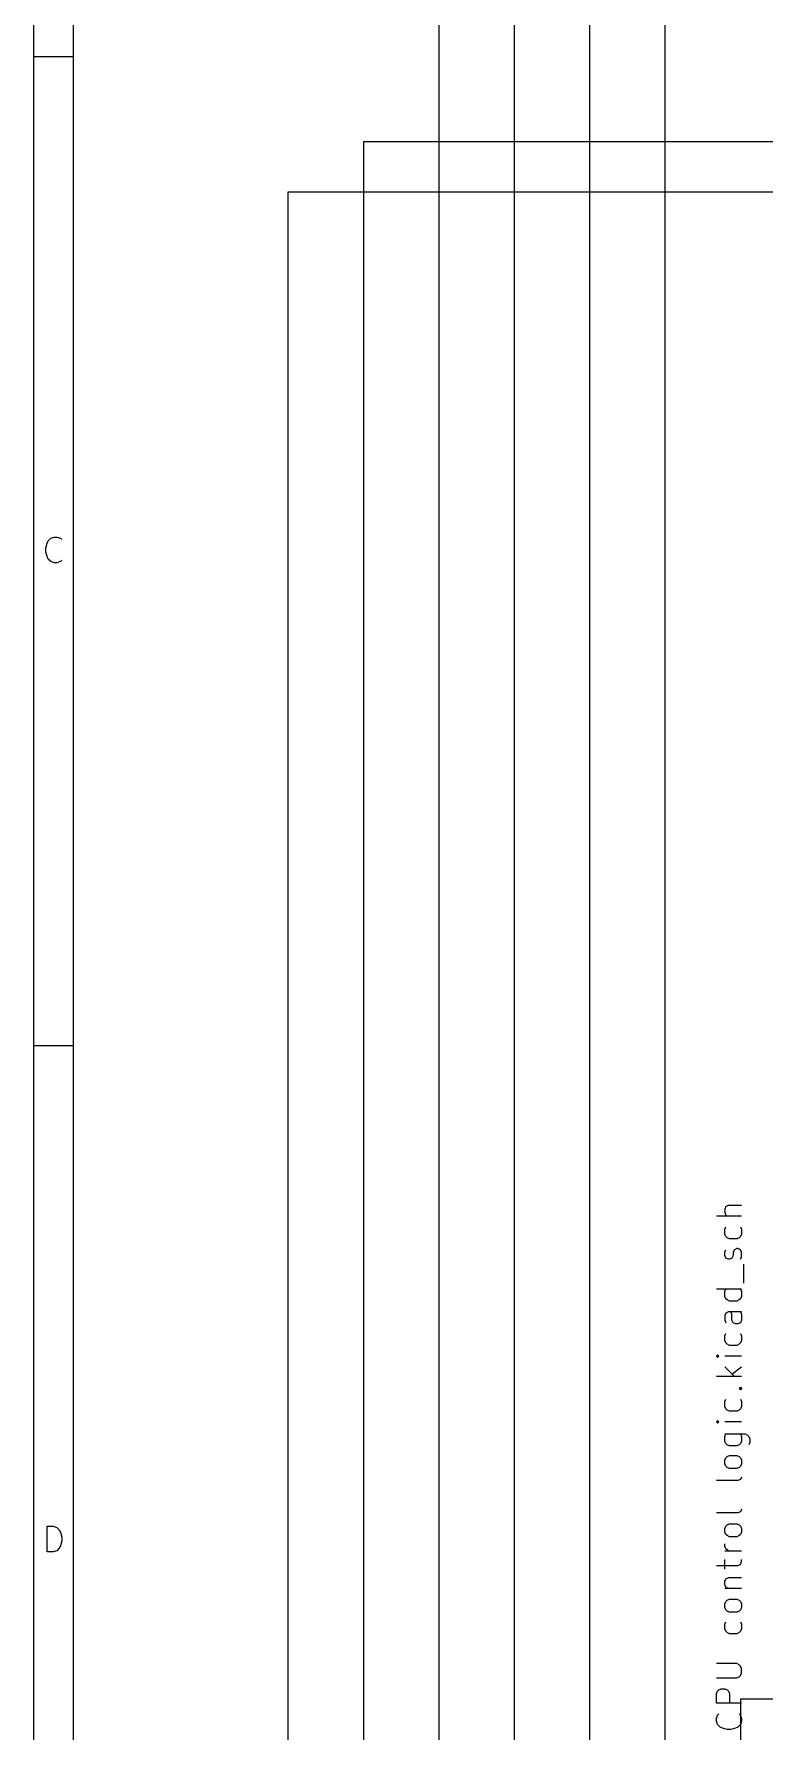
# Model space of a CAD drawing. Extents: x 0.4 to 11.3, y -16.1 to -0.4.
# Drawn here: x 0.394 to 1.847, y -7.663 to -4.286 of the extents above; entities that cross this region are included whole.
import ezdxf

# ---------------------------------------------------------------- set-up
doc = ezdxf.new("R2010")
doc.units = 0
doc.header["$MEASUREMENT"] = 0
for name, color, linetype in [('BROWN2', 54, 'CONTINUOUS'), ('GREEN3', 91, 'CONTINUOUS'), ('RED2', 1, 'CONTINUOUS')]:
    doc.layers.add(name, color=color, linetype=linetype)

msp = doc.modelspace()

# ---------------------------------------------------------------- linework, layer by layer
at = {"layer": 'BROWN2', "linetype": 'CONTINUOUS'}
for p, q in [((1.7711, -6.6197), (1.7687, -6.6245)), ((1.7759, -6.6173), (1.7711, -6.6197)), ((1.8021, -6.6173), (1.7759, -6.6173)), ((1.8021, -6.6388), (1.7521, -6.6388)), ((1.7687, -6.6245), (1.7687, -6.6316)), ((1.7687, -6.6316), (1.7711, -6.6364)), ((1.7711, -6.6364), (1.7735, -6.6388)), ((1.7687, -6.6649), (1.7711, -6.6602)), ((1.7687, -6.6745), (1.7687, -6.6649)), ((1.7711, -6.6792), (1.7687, -6.6745)), ((1.7735, -6.6816), (1.7711, -6.6792)), ((1.7782, -6.684), (1.7735, -6.6816)), ((1.7925, -6.684), (1.7782, -6.684)), ((1.7973, -6.6816), (1.7925, -6.684)), ((1.7997, -6.6792), (1.7973, -6.6816)), ((1.7997, -6.6602), (1.8021, -6.6649)), ((1.8021, -6.6745), (1.7997, -6.6792)), ((1.8021, -6.6649), (1.8021, -6.6745)), ((1.7687, -6.7102), (1.7711, -6.7054)), ((1.7687, -6.7173), (1.7687, -6.7102)), ((1.7711, -6.7221), (1.7687, -6.7173)), ((1.7854, -6.7173), (1.783, -6.7221)), ((1.7878, -6.7054), (1.7854, -6.7102)), ((1.7854, -6.7102), (1.7854, -6.7173)), ((1.7925, -6.703), (1.7878, -6.7054)), ((1.7949, -6.703), (1.7925, -6.703)), ((1.7997, -6.7054), (1.7949, -6.703)), ((1.8021, -6.7102), (1.7997, -6.7054)), ((1.7997, -6.7245), (1.8021, -6.7197)), ((1.8021, -6.7197), (1.8021, -6.7102)), ((1.7759, -6.7245), (1.7711, -6.7221)), ((1.7782, -6.7245), (1.7759, -6.7245)), ((1.783, -6.7221), (1.7782, -6.7245)), ((1.8068, -6.7721), (1.8068, -6.734)), ((1.8021, -6.784), (1.7521, -6.784)), ((1.7687, -6.7888), (1.7711, -6.784)), ((1.7997, -6.784), (1.8021, -6.7888)), ((1.7687, -6.7983), (1.7687, -6.7888)), ((1.7711, -6.803), (1.7687, -6.7983)), ((1.7735, -6.8054), (1.7711, -6.803)), ((1.7782, -6.8078), (1.7735, -6.8054)), ((1.7925, -6.8078), (1.7782, -6.8078)), ((1.7973, -6.8054), (1.7925, -6.8078)), ((1.7997, -6.803), (1.7973, -6.8054)), ((1.8021, -6.7983), (1.7997, -6.803)), ((1.8021, -6.7888), (1.8021, -6.7983)), ((1.7711, -6.8316), (1.7687, -6.8364)), ((1.7687, -6.8364), (1.7687, -6.8459)), ((1.7687, -6.8459), (1.7711, -6.8507)), ((1.7759, -6.8292), (1.7711, -6.8316)), ((1.8021, -6.8292), (1.7759, -6.8292)), ((1.783, -6.834), (1.7806, -6.8292)), ((1.783, -6.8459), (1.783, -6.834)), ((1.7854, -6.8507), (1.783, -6.8459)), ((1.7901, -6.853), (1.7854, -6.8507)), ((1.7949, -6.853), (1.7901, -6.853)), ((1.7997, -6.8507), (1.7949, -6.853)), ((1.7997, -6.8292), (1.8021, -6.834)), ((1.8021, -6.8459), (1.7997, -6.8507)), ((1.8021, -6.834), (1.8021, -6.8459)), ((1.7687, -6.8768), (1.7711, -6.8721)), ((1.7687, -6.8864), (1.7687, -6.8768)), ((1.7711, -6.8911), (1.7687, -6.8864)), ((1.7997, -6.8721), (1.8021, -6.8768)), ((1.8021, -6.8864), (1.7997, -6.8911)), ((1.8021, -6.8768), (1.8021, -6.8864)), ((1.7544, -6.9149), (1.7521, -6.9173)), ((1.7521, -6.9173), (1.7544, -6.9197)), ((1.7521, -6.9173), (1.7568, -6.9173)), ((1.7568, -6.9173), (1.7544, -6.9149)), ((1.7544, -6.9197), (1.7568, -6.9173)), ((1.8021, -6.9173), (1.7687, -6.9173)), ((1.7735, -6.8935), (1.7711, -6.8911)), ((1.7782, -6.8959), (1.7735, -6.8935)), ((1.7925, -6.8959), (1.7782, -6.8959)), ((1.7973, -6.8935), (1.7925, -6.8959)), ((1.7997, -6.8911), (1.7973, -6.8935)), ((1.7687, -6.9388), (1.7878, -6.9578)), ((1.783, -6.953), (1.8021, -6.9388)), ((1.8021, -6.9578), (1.7521, -6.9578)), ((1.7973, -6.9816), (1.7997, -6.9792)), ((1.7997, -6.984), (1.7973, -6.9816)), ((1.7973, -6.9816), (1.8021, -6.9816)), ((1.7997, -6.9792), (1.8021, -6.9816)), ((1.8021, -6.9816), (1.7997, -6.984)), ((1.7687, -7.0078), (1.7711, -7.003)), ((1.7687, -7.0173), (1.7687, -7.0078)), ((1.7711, -7.0221), (1.7687, -7.0173)), ((1.7735, -7.0245), (1.7711, -7.0221)), ((1.7782, -7.0269), (1.7735, -7.0245)), ((1.7973, -7.0245), (1.7925, -7.0269)), ((1.7997, -7.0221), (1.7973, -7.0245)), ((1.7997, -7.003), (1.8021, -7.0078)), ((1.8021, -7.0173), (1.7997, -7.0221)), ((1.8021, -7.0078), (1.8021, -7.0173)), ((1.7544, -7.0459), (1.7521, -7.0483)), ((1.7521, -7.0483), (1.7544, -7.0507)), ((1.7521, -7.0483), (1.7568, -7.0483)), ((1.7568, -7.0483), (1.7544, -7.0459)), ((1.7544, -7.0507), (1.7568, -7.0483)), ((1.8021, -7.0483), (1.7687, -7.0483)), ((1.7925, -7.0269), (1.7782, -7.0269)), ((1.7687, -7.0721), (1.8092, -7.0721)), ((1.7687, -7.0769), (1.7711, -7.0721)), ((1.7687, -7.0864), (1.7687, -7.0769)), ((1.7711, -7.0911), (1.7687, -7.0864)), ((1.7735, -7.0935), (1.7711, -7.0911)), ((1.7997, -7.0911), (1.7973, -7.0935)), ((1.7997, -7.0721), (1.8021, -7.0769)), ((1.8021, -7.0864), (1.7997, -7.0911)), ((1.8021, -7.0769), (1.8021, -7.0864)), ((1.8092, -7.0721), (1.814, -7.0745)), ((1.814, -7.0745), (1.8163, -7.0769)), ((1.8163, -7.0769), (1.8187, -7.0816)), ((1.8187, -7.0888), (1.8163, -7.0935)), ((1.8187, -7.0816), (1.8187, -7.0888)), ((1.7687, -7.1245), (1.7711, -7.1197)), ((1.7687, -7.1316), (1.7687, -7.1245)), ((1.7711, -7.1197), (1.7735, -7.1173)), ((1.7782, -7.0959), (1.7735, -7.0935)), ((1.7735, -7.1173), (1.7782, -7.1149)), ((1.7925, -7.0959), (1.7782, -7.0959)), ((1.7782, -7.1149), (1.7925, -7.1149)), ((1.7973, -7.0935), (1.7925, -7.0959)), ((1.7925, -7.1149), (1.7973, -7.1173)), ((1.7973, -7.1173), (1.7997, -7.1197)), ((1.7997, -7.1197), (1.8021, -7.1245)), ((1.8021, -7.1245), (1.8021, -7.1316)), ((1.7711, -7.1364), (1.7687, -7.1316)), ((1.7735, -7.1388), (1.7711, -7.1364)), ((1.7782, -7.1411), (1.7735, -7.1388)), ((1.7925, -7.1411), (1.7782, -7.1411)), ((1.7973, -7.1388), (1.7925, -7.1411)), ((1.7997, -7.1364), (1.7973, -7.1388)), ((1.8021, -7.1316), (1.7997, -7.1364)), ((1.8021, -7.1578), (1.7997, -7.1626)), ((1.7949, -7.1649), (1.7521, -7.1649)), ((1.7997, -7.1626), (1.7949, -7.1649)), ((1.7997, -7.2268), (1.7949, -7.2292)), ((1.8021, -7.2221), (1.7997, -7.2268)), ((1.7949, -7.2292), (1.7521, -7.2292)), ((1.7687, -7.2602), (1.7711, -7.2554)), ((1.7687, -7.2673), (1.7687, -7.2602)), ((1.7711, -7.2554), (1.7735, -7.253)), ((1.7735, -7.253), (1.7782, -7.2507)), ((1.7782, -7.2507), (1.7925, -7.2507)), ((1.7925, -7.2507), (1.7973, -7.253)), ((1.7973, -7.253), (1.7997, -7.2554)), ((1.7997, -7.2554), (1.8021, -7.2602)), ((1.8021, -7.2602), (1.8021, -7.2673)), ((1.7711, -7.2721), (1.7687, -7.2673)), ((1.7687, -7.2959), (1.7687, -7.2911)), ((1.7735, -7.2745), (1.7711, -7.2721)), ((1.7782, -7.2768), (1.7735, -7.2745)), ((1.7925, -7.2768), (1.7782, -7.2768)), ((1.7973, -7.2745), (1.7925, -7.2768)), ((1.7997, -7.2721), (1.7973, -7.2745)), ((1.8021, -7.2673), (1.7997, -7.2721)), ((1.7711, -7.3007), (1.7687, -7.2959)), ((1.8021, -7.3054), (1.7687, -7.3054)), ((1.7687, -7.3411), (1.7687, -7.3221)), ((1.7735, -7.303), (1.7711, -7.3007)), ((1.7782, -7.3054), (1.7735, -7.303)), ((1.7997, -7.3316), (1.8021, -7.3268)), ((1.8021, -7.3268), (1.8021, -7.3221)), ((1.7521, -7.334), (1.7949, -7.334)), ((1.7687, -7.3649), (1.7711, -7.3602)), ((1.7711, -7.3602), (1.7759, -7.3578)), ((1.7759, -7.3578), (1.8021, -7.3578)), ((1.7949, -7.334), (1.7997, -7.3316)), ((1.7687, -7.3721), (1.7687, -7.3649)), ((1.7711, -7.3768), (1.7687, -7.3721)), ((1.7687, -7.3792), (1.8021, -7.3792)), ((1.7735, -7.3792), (1.7711, -7.3768)), ((1.7687, -7.4102), (1.7711, -7.4054)), ((1.7687, -7.4173), (1.7687, -7.4102)), ((1.7711, -7.4221), (1.7687, -7.4173)), ((1.7711, -7.4054), (1.7735, -7.403)), ((1.7735, -7.4245), (1.7711, -7.4221)), ((1.7735, -7.403), (1.7782, -7.4006)), ((1.7782, -7.4268), (1.7735, -7.4245)), ((1.7782, -7.4006), (1.7925, -7.4006)), ((1.7925, -7.4268), (1.7782, -7.4268)), ((1.7925, -7.4006), (1.7973, -7.403)), ((1.7973, -7.4245), (1.7925, -7.4268)), ((1.7973, -7.403), (1.7997, -7.4054)), ((1.7997, -7.4221), (1.7973, -7.4245)), ((1.7997, -7.4054), (1.8021, -7.4102)), ((1.8021, -7.4173), (1.7997, -7.4221)), ((1.8021, -7.4102), (1.8021, -7.4173)), ((1.7687, -7.4506), (1.7711, -7.4459)), ((1.7687, -7.4602), (1.7687, -7.4506)), ((1.7711, -7.4649), (1.7687, -7.4602)), ((1.7997, -7.4459), (1.8021, -7.4506)), ((1.8021, -7.4602), (1.7997, -7.4649)), ((1.8021, -7.4506), (1.8021, -7.4602)), ((1.7735, -7.4673), (1.7711, -7.4649)), ((1.7782, -7.4697), (1.7735, -7.4673)), ((1.7925, -7.4697), (1.7782, -7.4697)), ((1.7973, -7.4673), (1.7925, -7.4697)), ((1.7997, -7.4649), (1.7973, -7.4673)), ((1.7925, -7.5292), (1.7521, -7.5292)), ((1.7973, -7.5316), (1.7925, -7.5292)), ((1.7997, -7.534), (1.7973, -7.5316)), ((1.7521, -7.5578), (1.7925, -7.5578)), ((1.7925, -7.5578), (1.7973, -7.5554)), ((1.7973, -7.5554), (1.7997, -7.553)), ((1.8021, -7.5387), (1.7997, -7.534)), ((1.7997, -7.553), (1.8021, -7.5483)), ((1.8021, -7.5483), (1.8021, -7.5387)), ((1.7521, -7.5887), (1.7544, -7.584)), ((1.7521, -7.6078), (1.7521, -7.5887)), ((1.7544, -7.584), (1.7568, -7.5816)), ((1.7568, -7.5816), (1.7616, -7.5792)), ((1.7616, -7.5792), (1.7687, -7.5792)), ((1.7687, -7.5792), (1.7735, -7.5816)), ((1.7735, -7.5816), (1.7759, -7.584)), ((1.7759, -7.584), (1.7782, -7.5887)), ((1.7782, -7.5887), (1.7782, -7.6078)), ((1.8021, -7.6078), (1.7521, -7.6078)), ((1.7521, -7.6387), (1.7544, -7.6316)), ((1.7544, -7.6316), (1.7568, -7.6292)), ((1.7973, -7.6292), (1.7997, -7.6316)), ((1.7997, -7.6316), (1.8021, -7.6387)), ((1.7521, -7.6435), (1.7521, -7.6387)), ((1.7544, -7.6506), (1.7521, -7.6435)), ((1.7592, -7.6554), (1.7544, -7.6506)), ((1.764, -7.6578), (1.7592, -7.6554)), ((1.7735, -7.6602), (1.764, -7.6578)), ((1.7806, -7.6602), (1.7735, -7.6602)), ((1.7901, -7.6578), (1.7806, -7.6602)), ((1.7949, -7.6554), (1.7901, -7.6578)), ((1.7997, -7.6506), (1.7949, -7.6554)), ((1.8021, -7.6435), (1.7997, -7.6506)), ((1.8021, -7.6387), (1.8021, -7.6435))]:
    msp.add_line(p, q, dxfattribs=at)
at = {"layer": 'GREEN3', "linetype": 'CONTINUOUS'}
for p, q in [((1.65, -8.75), (1.65, -1.15)), ((1.5, -8.85), (1.5, -2.1)), ((1.35, -8.95), (1.35, -3.95)), ((1.2, -9.05), (1.2, -4.05)), ((1.05, -4.5), (2.55, -4.5)), ((1.05, -9.15), (1.05, -4.5)), ((0.9, -9.25), (0.9, -4.6)), ((0.9, -4.6), (2.55, -4.6))]:
    msp.add_line(p, q, dxfattribs=at)
at = {"layer": 'RED2', "linetype": 'CONTINUOUS'}
for p, q in [((0.3937, -16.1413), (0.3937, -0.3937)), ((0.4724, -16.0626), (0.4724, -0.4724)), ((0.3937, -4.3307), (0.4724, -4.3307)), ((0.4172, -5.3091), (0.4197, -5.2993)), ((0.4197, -5.2993), (0.4221, -5.2945)), ((0.4221, -5.2945), (0.427, -5.2896)), ((0.427, -5.2896), (0.4343, -5.2872)), ((0.4343, -5.2872), (0.4392, -5.2872)), ((0.4392, -5.2872), (0.4465, -5.2896)), ((0.4465, -5.2896), (0.4489, -5.292)), ((0.4172, -5.3164), (0.4172, -5.3091)), ((0.4197, -5.3261), (0.4172, -5.3164)), ((0.4221, -5.331), (0.4197, -5.3261)), ((0.427, -5.3359), (0.4221, -5.331)), ((0.4343, -5.3383), (0.427, -5.3359)), ((0.4465, -5.3359), (0.4392, -5.3383)), ((0.4489, -5.3335), (0.4465, -5.3359)), ((0.4392, -5.3383), (0.4343, -5.3383)), ((0.3937, -6.2992), (0.4724, -6.2992)), ((0.4197, -7.3068), (0.4197, -7.2557)), ((0.4197, -7.2557), (0.4319, -7.2557)), ((0.4319, -7.2557), (0.4392, -7.2581)), ((0.4392, -7.2581), (0.444, -7.263)), ((0.444, -7.263), (0.4465, -7.2678)), ((0.4465, -7.2946), (0.444, -7.2995)), ((0.4465, -7.2678), (0.4489, -7.2776)), ((0.4489, -7.2849), (0.4465, -7.2946)), ((0.4489, -7.2776), (0.4489, -7.2849)), ((0.4319, -7.3068), (0.4197, -7.3068)), ((0.4392, -7.3044), (0.4319, -7.3068)), ((0.444, -7.2995), (0.4392, -7.3044)), ((1.8, -7.6), (1.8, -8.6)), ((3.45, -7.6), (1.8, -7.6)), ((1.8, -7.6), (1.8, -8.6)), ((3.45, -7.6), (1.8, -7.6))]:
    msp.add_line(p, q, dxfattribs=at)

doc.saveas('drawing.dxf')
